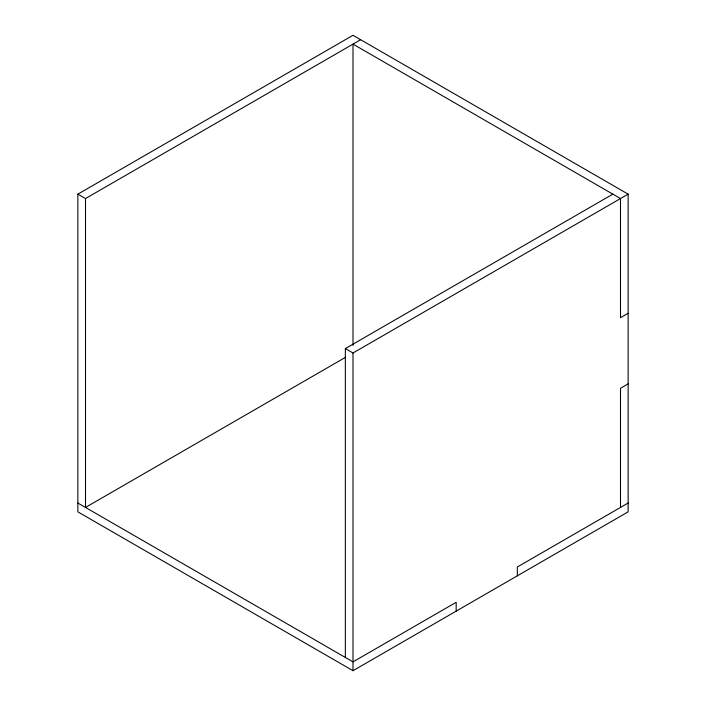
<?xml version="1.0" encoding="UTF-8"?>
<svg xmlns="http://www.w3.org/2000/svg" width="706" height="706" viewBox="0 0 706 706"><rect width="100%" height="100%" fill="white"/><g stroke="black" fill="none" stroke-linecap="round" stroke-linejoin="round"><path stroke-width="1.06" d="M77.863 194.15L353 35.3L628.137 194.15L628.137 511.85L353 670.7L77.863 511.85L77.863 194.15L85.505 198.562L360.642 39.712M345.358 657.462L345.358 348.587L612.852 194.15M345.49 357.333L85.505 507.438L85.505 198.562M345.358 348.587L353 353L628.137 194.15M628.137 313.287L620.495 317.7L620.495 198.562L353 44.125L353 345.349M628.137 383.887L620.495 388.3L620.495 507.438M628.137 503.025L517.322 567.006L517.322 575.831M77.863 503.025L353 661.875L456.173 602.306L456.173 611.131M353 353L353 670.7"/></g></svg>
